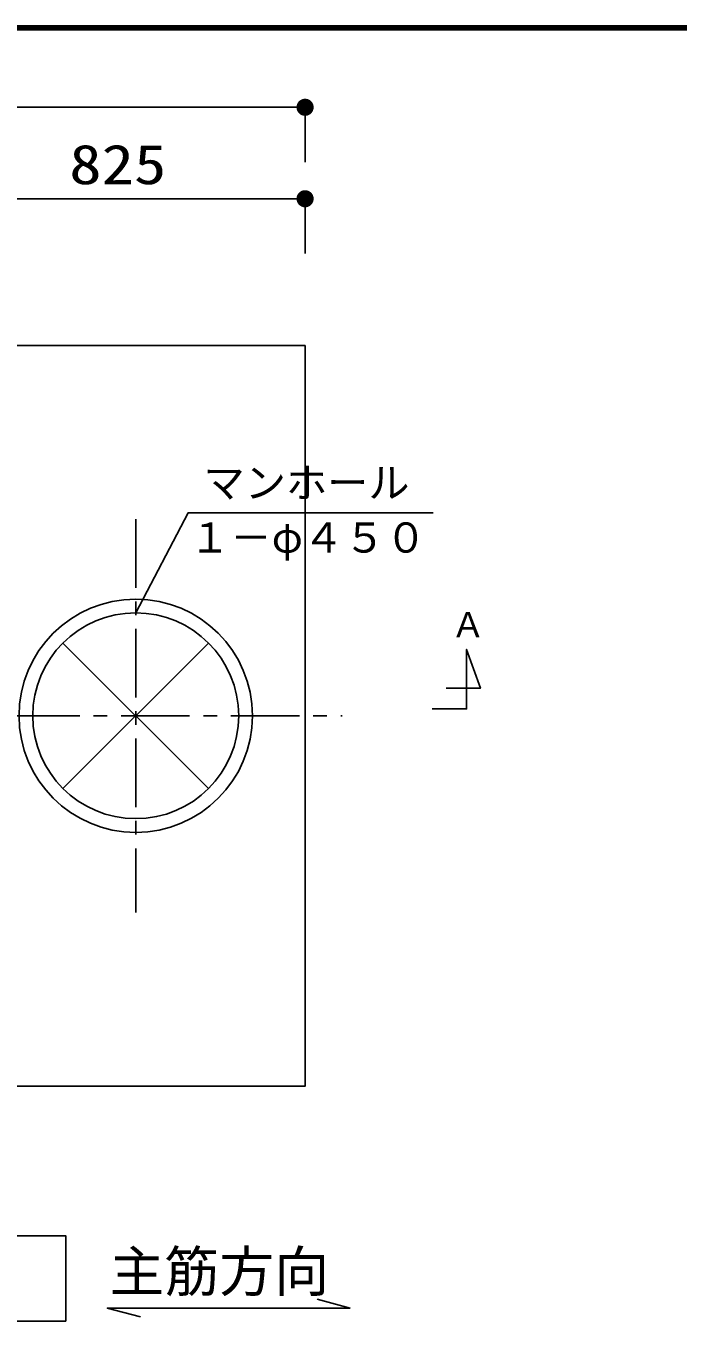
# Model space of a CAD drawing. Units: millimetres, scale not verified. Extents: x -8093 to 8093, y -5792 to 5792.
# Drawn here: x -4590 to -3165, y 2960 to 5792 of the extents above; entities that cross this region are included whole.
import ezdxf
from ezdxf.enums import TextEntityAlignment as Align

# ---------------------------------------------------------------- set-up
doc = ezdxf.new("R2010")
doc.units = ezdxf.units.MM
doc.header["$LTSCALE"] = 30
doc.linetypes.add('CHAIN1', pattern=[8, 5, -1, 1, -1])
for name, color, linetype, lineweight in [('0-0_Axis_waku', 7, 'Continuous', 25), ('0-1_00クル-フ-0躯体', 3, 'Continuous', 25), ('0-2_00クル-フ-1機器', 2, 'Continuous', 25), ('0-3_00クル-フ-6寸法', 132, 'Continuous', 25)]:
    doc.layers.add(name, color=color, linetype=linetype, lineweight=lineweight)
doc.styles.add('ＭＳ ゴシック', font='')
doc.styles.get('ＭＳ ゴシック').set_extended_font_data('MS Gothic')

msp = doc.modelspace()

# ---------------------------------------------------------------- linework, layer by layer
at = {"layer": '0-0_Axis_waku'}
for p, q in [((-8093.4, 5792.4), (8093.4, 5792.4)), ((-8092.8, 5791.8), (8092.8, 5791.8)), ((-8092.2, 5791.2), (8092.2, 5791.2)), ((-8091.6, 5790.6), (8091.6, 5790.6)), ((-8091, 5790), (8091, 5790)), ((-8090.4, 5789.4), (8090.4, 5789.4)), ((-8089.8, 5788.8), (8089.8, 5788.8)), ((-8089.2, 5788.2), (8089.2, 5788.2)), ((-8088.6, 5787.6), (8088.6, 5787.6)), ((-8088, 5787), (8088, 5787)), ((-8087.4, 5786.4), (8087.4, 5786.4)), ((-8086.8, 5785.8), (8086.8, 5785.8)), ((-8086.2, 5785.2), (8086.2, 5785.2)), ((-8085.6, 5784.6), (8085.6, 5784.6)), ((-8085, 5784), (8085, 5784))]:
    msp.add_line(p, q, dxfattribs=at)
at = {"layer": '0-1_00クル-フ-0躯体'}
msp.add_line((-3881.77, 2988.67), (-3954.21, 3008.09), dxfattribs=at)
at = {"layer": '0-1_00クル-フ-0躯体', "color": 2}
msp.add_lwpolyline([(-4350.39, 4508.83), (-4236.02, 4727.27), (-3700.45, 4727.27)], dxfattribs=at)
at = {"layer": '0-1_00クル-フ-0躯体'}
for points in [[(-3702.43, 4298.83), (-3627.43, 4298.83), (-3627.43, 4428.83), (-3597.43, 4343.83), (-3672.43, 4343.83)], [(-4340.28, 2969.26), (-4412.72, 2988.67), (-3881.77, 2988.67)]]:
    msp.add_lwpolyline(points, dxfattribs=at)
msp.add_lwpolyline([(-4503.1, 2960.11), (-4503.1, 3146.42), (-6532.43, 3146.42), (-6532.43, 2960.11)], close=True, dxfattribs=at)
at = {"layer": '0-2_00クル-フ-1機器'}
for p, q in [((-6425.4, 5093.83), (-3980.4, 5093.83)), ((-4509.5, 4442.93), (-4191.3, 4124.73)), ((-4509.49, 4124.73), (-4191.3, 4442.93))]:
    msp.add_line(p, q, dxfattribs=at)
at = {"layer": '0-2_00クル-フ-1機器', "linetype": 'CHAIN1'}
for p, q in [((-4350.39, 4713.83), (-4350.39, 3853.82)), ((-6542.63, 4283.83), (-3899.47, 4283.83))]:
    msp.add_line(p, q, dxfattribs=at)
at = {"layer": '0-2_00クル-フ-1機器'}
msp.add_lwpolyline([(-6425.4, 3473.83), (-3980.4, 3473.83), (-3980.4, 5093.83)], dxfattribs=at)
for radius in [255, 225]:
    msp.add_circle((-4350.4, 4283.83), radius, dxfattribs=at)
at = {"layer": '0-3_00クル-フ-6寸法', "color": 4}
for p, q in [((-3980.4, 5614.44), (-6425.4, 5614.44)), ((-3980.4, 5494.44), (-3980.4, 5614.44)), ((-4805.4, 5414.44), (-3980.4, 5414.44)), ((-3980.4, 5294.44), (-3980.4, 5414.44))]:
    msp.add_line(p, q, dxfattribs=at)
at = {"layer": '0-3_00クル-フ-6寸法'}
for points in [[(-3980.4, 5614.44), (-3999.15, 5614.44), (-3999, 5616.79)], [(-3980.4, 5614.44), (-3999, 5612.09), (-3999.15, 5614.44)], [(-3980.4, 5614.44), (-3999, 5616.79), (-3998.56, 5619.11)], [(-3980.4, 5614.44), (-3998.56, 5609.78), (-3999, 5612.09)], [(-3980.4, 5614.44), (-3998.56, 5619.11), (-3997.83, 5621.34)], [(-3980.4, 5614.44), (-3997.83, 5607.54), (-3998.56, 5609.78)], [(-3980.4, 5614.44), (-3997.83, 5621.34), (-3996.83, 5623.48)], [(-3980.4, 5614.44), (-3996.83, 5605.41), (-3997.83, 5607.54)], [(-3980.4, 5614.44), (-3996.83, 5623.48), (-3995.56, 5625.46)], [(-3980.4, 5614.44), (-3995.56, 5603.42), (-3996.83, 5605.41)], [(-3980.4, 5614.44), (-3995.56, 5625.46), (-3994.06, 5627.28)], [(-3980.4, 5614.44), (-3994.06, 5601.61), (-3995.56, 5603.42)], [(-3980.4, 5614.44), (-3994.06, 5627.28), (-3992.35, 5628.89)], [(-3980.4, 5614.44), (-3992.35, 5600), (-3994.06, 5601.61)], [(-3980.4, 5614.44), (-3992.35, 5628.89), (-3990.44, 5630.27)], [(-3980.4, 5614.44), (-3990.44, 5598.61), (-3992.35, 5600)], [(-3980.4, 5614.44), (-3990.44, 5630.27), (-3988.38, 5631.41)], [(-3980.4, 5614.44), (-3988.38, 5597.48), (-3990.44, 5598.61)], [(-3980.4, 5614.44), (-3988.38, 5631.41), (-3986.19, 5632.27)], [(-3980.4, 5614.44), (-3986.19, 5596.61), (-3988.38, 5597.48)], [(-3980.4, 5614.44), (-3986.19, 5632.27), (-3983.91, 5632.86)], [(-3980.4, 5614.44), (-3983.91, 5596.02), (-3986.19, 5596.61)], [(-3980.4, 5614.44), (-3983.91, 5632.86), (-3981.57, 5633.16)], [(-3980.4, 5614.44), (-3981.57, 5595.73), (-3983.91, 5596.02)], [(-3980.4, 5614.44), (-3981.57, 5633.16), (-3979.22, 5633.16)], [(-3980.4, 5614.44), (-3979.22, 5595.73), (-3981.57, 5595.73)], [(-3980.4, 5614.44), (-3979.22, 5633.16), (-3976.88, 5632.86)], [(-3980.4, 5614.44), (-3976.88, 5632.86), (-3974.6, 5632.27)], [(-3980.4, 5614.44), (-3974.6, 5632.27), (-3972.41, 5631.41)], [(-3980.4, 5614.44), (-3972.41, 5631.41), (-3970.35, 5630.27)], [(-3980.4, 5614.44), (-3970.35, 5630.27), (-3968.44, 5628.89)], [(-3980.4, 5614.44), (-3968.44, 5628.89), (-3966.73, 5627.28)], [(-3980.4, 5614.44), (-3966.73, 5627.28), (-3965.23, 5625.46)], [(-3980.4, 5614.44), (-3965.23, 5625.46), (-3963.97, 5623.48)], [(-3980.4, 5614.44), (-3963.97, 5623.48), (-3962.96, 5621.34)], [(-3980.4, 5614.44), (-3962.96, 5621.34), (-3962.23, 5619.11)], [(-3980.4, 5614.44), (-3962.23, 5619.11), (-3961.79, 5616.79)], [(-3980.4, 5614.44), (-3961.79, 5616.79), (-3961.65, 5614.44)], [(-3980.4, 5614.44), (-3976.88, 5596.02), (-3979.22, 5595.73)], [(-3980.4, 5614.44), (-3974.6, 5596.61), (-3976.88, 5596.02)], [(-3980.4, 5614.44), (-3972.41, 5597.48), (-3974.6, 5596.61)], [(-3980.4, 5614.44), (-3970.35, 5598.61), (-3972.41, 5597.48)], [(-3980.4, 5614.44), (-3968.44, 5600), (-3970.35, 5598.61)], [(-3980.4, 5614.44), (-3966.73, 5601.61), (-3968.44, 5600)], [(-3980.4, 5614.44), (-3965.23, 5603.42), (-3966.73, 5601.61)], [(-3980.4, 5614.44), (-3963.97, 5605.41), (-3965.23, 5603.42)], [(-3980.4, 5614.44), (-3962.96, 5607.54), (-3963.97, 5605.41)], [(-3980.4, 5614.44), (-3962.23, 5609.78), (-3962.96, 5607.54)], [(-3980.4, 5614.44), (-3961.79, 5612.09), (-3962.23, 5609.78)], [(-3980.4, 5614.44), (-3961.65, 5614.44), (-3961.79, 5612.09)], [(-3980.4, 5414.44), (-3999.15, 5414.44), (-3999, 5416.79)], [(-3980.4, 5414.44), (-3999, 5412.09), (-3999.15, 5414.44)], [(-3980.4, 5414.44), (-3999, 5416.79), (-3998.56, 5419.11)], [(-3980.4, 5414.44), (-3998.56, 5409.78), (-3999, 5412.09)], [(-3980.4, 5414.44), (-3998.56, 5419.11), (-3997.83, 5421.34)], [(-3980.4, 5414.44), (-3997.83, 5407.54), (-3998.56, 5409.78)], [(-3980.4, 5414.44), (-3997.83, 5421.34), (-3996.83, 5423.48)], [(-3980.4, 5414.44), (-3996.83, 5405.41), (-3997.83, 5407.54)], [(-3980.4, 5414.44), (-3996.83, 5423.48), (-3995.56, 5425.46)], [(-3980.4, 5414.44), (-3995.56, 5403.42), (-3996.83, 5405.41)], [(-3980.4, 5414.44), (-3995.56, 5425.46), (-3994.06, 5427.28)], [(-3980.4, 5414.44), (-3994.06, 5401.61), (-3995.56, 5403.42)], [(-3980.4, 5414.44), (-3994.06, 5427.28), (-3992.35, 5428.89)], [(-3980.4, 5414.44), (-3992.35, 5400), (-3994.06, 5401.61)], [(-3980.4, 5414.44), (-3992.35, 5428.89), (-3990.44, 5430.27)], [(-3980.4, 5414.44), (-3990.44, 5398.61), (-3992.35, 5400)], [(-3980.4, 5414.44), (-3990.44, 5430.27), (-3988.38, 5431.41)], [(-3980.4, 5414.44), (-3988.38, 5397.48), (-3990.44, 5398.61)], [(-3980.4, 5414.44), (-3988.38, 5431.41), (-3986.19, 5432.27)], [(-3980.4, 5414.44), (-3986.19, 5396.61), (-3988.38, 5397.48)], [(-3980.4, 5414.44), (-3986.19, 5432.27), (-3983.91, 5432.86)], [(-3980.4, 5414.44), (-3983.91, 5396.02), (-3986.19, 5396.61)], [(-3980.4, 5414.44), (-3983.91, 5432.86), (-3981.57, 5433.16)], [(-3980.4, 5414.44), (-3981.57, 5395.73), (-3983.91, 5396.02)], [(-3980.4, 5414.44), (-3981.57, 5433.16), (-3979.22, 5433.16)], [(-3980.4, 5414.44), (-3979.22, 5395.73), (-3981.57, 5395.73)], [(-3980.4, 5414.44), (-3979.22, 5433.16), (-3976.88, 5432.86)], [(-3980.4, 5414.44), (-3976.88, 5432.86), (-3974.6, 5432.27)], [(-3980.4, 5414.44), (-3974.6, 5432.27), (-3972.41, 5431.41)], [(-3980.4, 5414.44), (-3972.41, 5431.41), (-3970.35, 5430.27)], [(-3980.4, 5414.44), (-3970.35, 5430.27), (-3968.44, 5428.89)], [(-3980.4, 5414.44), (-3968.44, 5428.89), (-3966.73, 5427.28)], [(-3980.4, 5414.44), (-3966.73, 5427.28), (-3965.23, 5425.46)], [(-3980.4, 5414.44), (-3965.23, 5425.46), (-3963.97, 5423.48)], [(-3980.4, 5414.44), (-3963.97, 5423.48), (-3962.96, 5421.34)], [(-3980.4, 5414.44), (-3962.96, 5421.34), (-3962.23, 5419.11)], [(-3980.4, 5414.44), (-3962.23, 5419.11), (-3961.79, 5416.79)], [(-3980.4, 5414.44), (-3961.79, 5416.79), (-3961.65, 5414.44)], [(-3980.4, 5414.44), (-3976.88, 5396.02), (-3979.22, 5395.73)], [(-3980.4, 5414.44), (-3974.6, 5396.61), (-3976.88, 5396.02)], [(-3980.4, 5414.44), (-3972.41, 5397.48), (-3974.6, 5396.61)], [(-3980.4, 5414.44), (-3970.35, 5398.61), (-3972.41, 5397.48)], [(-3980.4, 5414.44), (-3968.44, 5400), (-3970.35, 5398.61)], [(-3980.4, 5414.44), (-3966.73, 5401.61), (-3968.44, 5400)], [(-3980.4, 5414.44), (-3965.23, 5403.42), (-3966.73, 5401.61)], [(-3980.4, 5414.44), (-3963.97, 5405.41), (-3965.23, 5403.42)], [(-3980.4, 5414.44), (-3962.96, 5407.54), (-3963.97, 5405.41)], [(-3980.4, 5414.44), (-3962.23, 5409.78), (-3962.96, 5407.54)], [(-3980.4, 5414.44), (-3961.79, 5412.09), (-3962.23, 5409.78)], [(-3980.4, 5414.44), (-3961.65, 5414.44), (-3961.79, 5412.09)]]:
    msp.add_solid(points, dxfattribs=at)

# ---------------------------------------------------------------- texts
at = {"layer": '0-1_00クル-フ-0躯体', "color": 4, "style": 'ＭＳ ゴシック'}
for s, height, p in [('マンホール', 65.98, (-4202.19, 4740.66)), ('１－φ４５０', 65.98, (-4233.4, 4620.81)), ('Ａ', 54.99, (-3661.8, 4439.12)), ('主筋方向', 87.98, (-4407.94, 2998.34))]:
    msp.add_text(s, height=height, dxfattribs=at).set_placement(p, align=Align.BOTTOM_LEFT)
at = {"layer": '0-3_00クル-フ-6寸法', "color": 3, "style": 'ＭＳ ゴシック', "width": 1.2}
msp.add_text('825', height=86.66, dxfattribs=at).set_placement((-4495.75, 5420.29), align=Align.BOTTOM_LEFT)

doc.saveas('drawing.dxf')
